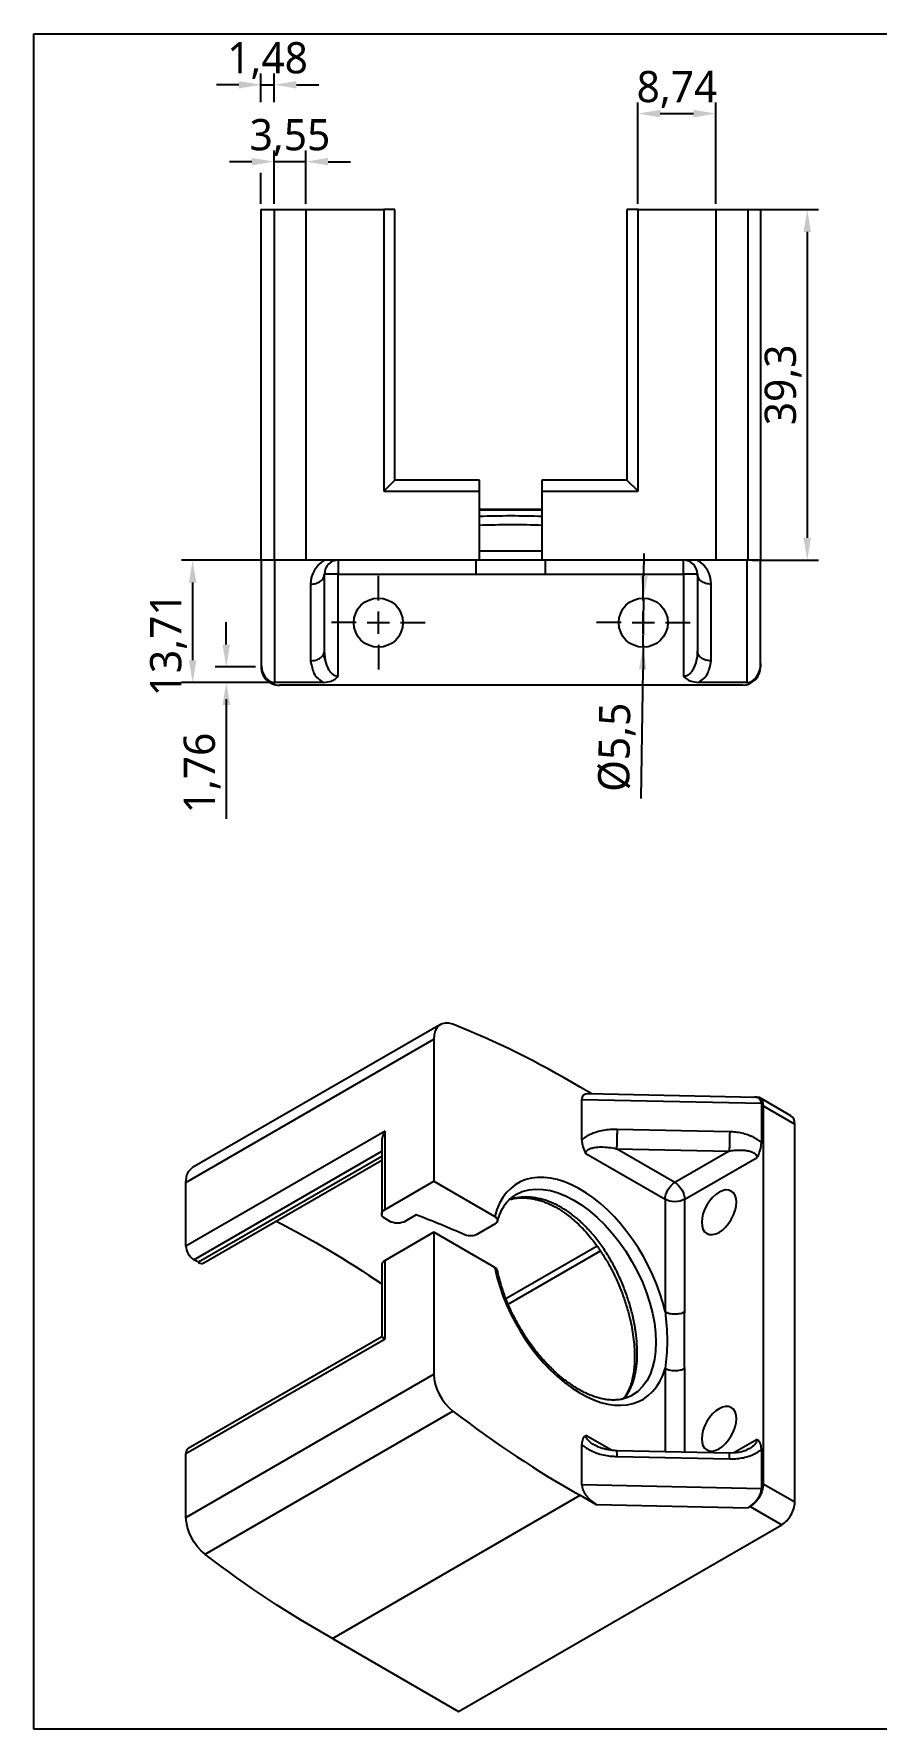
# Model space of a CAD drawing. Extents: x 20 to 297, y 10 to 202.
# Drawn here: x 20 to 114.4, y 10 to 200 of the extents above; entities that cross this region are included whole.
import ezdxf

# ---------------------------------------------------------------- set-up
doc = ezdxf.new("R2010")
doc.units = 0
doc.header["$LTSCALE"] = 12.7
doc.header["$MEASUREMENT"] = 0
doc.header["$PDMODE"] = 33
doc.header["$PDSIZE"] = 1
doc.linetypes.add('CENTER', pattern=[0.787402, 0.492126, -0.098425, 0.098425, -0.098425])
doc.layers.get('DEFPOINTS').update_dxf_attribs({"linetype": 'CONTINUOUS'})
for name, color, linetype in [('ANNOTATION_TEXT', 7, 'CONTINUOUS'), ('BORDER_FRAME', 7, 'CONTINUOUS'), ('CENTERMARKS', 7, 'CONTINUOUS'), ('TANGENT_LINES', 7, 'CONTINUOUS'), ('VISIBLE', 7, 'CONTINUOUS')]:
    doc.layers.add(name, color=color, linetype=linetype)
doc.styles.add('ONSHAPE-STANDARD-DIMENSION', font='')
doc.styles.get('ONSHAPE-STANDARD-DIMENSION').set_extended_font_data('Noto Sans')
doc.dimstyles.new('ONSHAPE-ISO-25$0', dxfattribs={"dimtxt": 3.5, "dimasz": 2.5, "dimexe": 1.25, "dimexo": 0.625, "dimtad": 1, "dimtxsty": 'ONSHAPE-STANDARD-DIMENSION', "dimcen": 2.5, "dimclrd": 7, "dimclre": 7, "dimclrt": 7, "dimadec": 1, "dimazin": 3, "dimtfac": 1, "dimtmove": 0, "dimatfit": 3})
doc.dimstyles.new('ONSHAPE-ISO-25$3', dxfattribs={"dimtxt": 3.5, "dimasz": 2.5, "dimexe": 1.25, "dimexo": 0.625, "dimtad": 1, "dimtxsty": 'ONSHAPE-STANDARD-DIMENSION', "dimcen": 0, "dimclrd": 7, "dimclre": 7, "dimclrt": 7, "dimadec": 1, "dimazin": 3, "dimtfac": 1, "dimtmove": 0, "dimatfit": 3})

# ---------------------------------------------------------------- blocks, each defined once
blk = doc.blocks.new('*D1')
at = {"layer": 'ANNOTATION_TEXT', "color": 7}
for p, q in [((87.73, 180.94), (87.73, 192.32)), ((96.47, 180.94), (96.47, 192.32)), ((90.23, 191.07), (93.97, 191.07))]:
    blk.add_line(p, q, dxfattribs=at)
for points in [[(90.23, 191.48), (90.23, 190.65), (87.73, 191.07)], [(93.97, 190.65), (93.97, 191.48), (96.47, 191.07)]]:
    blk.add_solid(points, dxfattribs=at)
at = {"layer": 'DEFPOINTS', "color": 0}
for p in [(96.47, 191.07), (96.47, 191.07), (87.73, 180.31), (96.47, 180.31)]:
    blk.add_point(p, dxfattribs=at)
at = {"layer": 'ANNOTATION_TEXT', "color": 7, "insert": (92.1, 193.78), "char_height": 3.5, "attachment_point": 5, "style": 'ONSHAPE-STANDARD-DIMENSION'}
blk.add_mtext('8,74', dxfattribs=at)
blk = doc.blocks.new('*D2')
at = {"layer": 'ANNOTATION_TEXT', "color": 7}
for p, q in [((88.4, 139.26), (88.43, 141.76)), ((88.36, 136.76), (88.29, 131.26)), ((88.26, 128.76), (88.06, 114.32))]:
    blk.add_line(p, q, dxfattribs=at)
for points in [[(87.98, 139.27), (88.82, 139.25), (88.36, 136.76)], [(88.67, 128.76), (87.84, 128.77), (88.29, 131.26)]]:
    blk.add_solid(points, dxfattribs=at)
at = {"layer": 'DEFPOINTS', "color": 0}
for p in [(88.36, 136.76), (88.29, 131.26)]:
    blk.add_point(p, dxfattribs=at)
at = {"layer": 'ANNOTATION_TEXT', "color": 7, "insert": (85.37, 120.05), "char_height": 3.5, "attachment_point": 5, "rotation": 89.214, "style": 'ONSHAPE-STANDARD-DIMENSION'}
blk.add_mtext('%%c5,5', dxfattribs=at)
blk = doc.blocks.new('*D3')
at = {"layer": 'ANNOTATION_TEXT', "color": 7}
for p, q in [((100.65, 180.31), (107.96, 180.31)), ((106.71, 177.81), (106.71, 143.51)), ((100.56, 141.01), (107.96, 141.01))]:
    blk.add_line(p, q, dxfattribs=at)
for points in [[(107.12, 177.81), (106.29, 177.81), (106.71, 180.31)], [(106.29, 143.51), (107.12, 143.51), (106.71, 141.01)]]:
    blk.add_solid(points, dxfattribs=at)
at = {"layer": 'DEFPOINTS', "color": 0}
for p in [(100.03, 180.31), (99.93, 141.01), (106.71, 141.01), (106.71, 141.01)]:
    blk.add_point(p, dxfattribs=at)
at = {"layer": 'ANNOTATION_TEXT', "color": 7, "insert": (104, 160.66), "char_height": 3.5, "attachment_point": 5, "rotation": 90, "style": 'ONSHAPE-STANDARD-DIMENSION'}
blk.add_mtext('39,3', dxfattribs=at)
blk = doc.blocks.new('*D4')
at = {"layer": 'ANNOTATION_TEXT', "color": 7}
for p, q in [((46.41, 141.01), (36.55, 141.01)), ((37.8, 138.51), (37.8, 129.8)), ((46.4, 127.3), (36.55, 127.3))]:
    blk.add_line(p, q, dxfattribs=at)
for points in [[(38.22, 138.51), (37.38, 138.51), (37.8, 141.01)], [(37.38, 129.8), (38.22, 129.8), (37.8, 127.3)]]:
    blk.add_solid(points, dxfattribs=at)
at = {"layer": 'DEFPOINTS', "color": 0}
for p in [(47.03, 141.01), (37.8, 127.3), (37.8, 127.3), (47.02, 127.3)]:
    blk.add_point(p, dxfattribs=at)
at = {"layer": 'ANNOTATION_TEXT', "color": 7, "insert": (35.09, 131.58), "char_height": 3.5, "attachment_point": 5, "rotation": 90, "style": 'ONSHAPE-STANDARD-DIMENSION'}
blk.add_mtext('13,71', dxfattribs=at)
blk = doc.blocks.new('*D5')
at = {"layer": 'ANNOTATION_TEXT', "color": 7}
for p, q in [((41.57, 131.56), (41.57, 134.06)), ((44.84, 129.06), (40.32, 129.06)), ((46.4, 127.3), (40.32, 127.3)), ((41.57, 125.42), (41.57, 112.03)), ((41.57, 124.8), (41.57, 122.3))]:
    blk.add_line(p, q, dxfattribs=at)
for points in [[(41.15, 131.56), (41.99, 131.56), (41.57, 129.06)], [(41.99, 124.8), (41.15, 124.8), (41.57, 127.3)]]:
    blk.add_solid(points, dxfattribs=at)
at = {"layer": 'DEFPOINTS', "color": 0}
for p in [(45.47, 129.06), (41.57, 127.3), (41.57, 127.3), (47.02, 127.3)]:
    blk.add_point(p, dxfattribs=at)
at = {"layer": 'ANNOTATION_TEXT', "color": 7, "insert": (38.86, 117.16), "char_height": 3.5, "attachment_point": 5, "rotation": 90, "style": 'ONSHAPE-STANDARD-DIMENSION'}
blk.add_mtext('1,76', dxfattribs=at)
blk = doc.blocks.new('*D6')
at = {"layer": 'ANNOTATION_TEXT', "color": 7}
for p, q in [((46.94, 180.94), (46.94, 186.93)), ((50.49, 180.94), (50.49, 186.93)), ((44.44, 185.68), (41.94, 185.68)), ((50.49, 185.68), (46.94, 185.68)), ((52.99, 185.68), (55.49, 185.68))]:
    blk.add_line(p, q, dxfattribs=at)
for points in [[(44.44, 185.27), (44.44, 186.1), (46.94, 185.68)], [(52.99, 186.1), (52.99, 185.27), (50.49, 185.68)]]:
    blk.add_solid(points, dxfattribs=at)
at = {"layer": 'DEFPOINTS', "color": 0}
for p in [(46.94, 185.68), (46.94, 185.68), (46.94, 180.31), (50.49, 180.31)]:
    blk.add_point(p, dxfattribs=at)
at = {"layer": 'ANNOTATION_TEXT', "color": 7, "insert": (48.71, 188.39), "char_height": 3.5, "attachment_point": 5, "style": 'ONSHAPE-STANDARD-DIMENSION'}
blk.add_mtext('3,55', dxfattribs=at)
blk = doc.blocks.new('*D7')
at = {"layer": 'ANNOTATION_TEXT', "color": 7}
for p, q in [((42.96, 194.3), (40.46, 194.3)), ((45.46, 192.35), (45.46, 195.55)), ((45.46, 194.3), (46.94, 194.3)), ((46.94, 192.35), (46.94, 195.55)), ((49.44, 194.3), (51.94, 194.3)), ((45.46, 180.94), (45.46, 184.43)), ((46.94, 180.94), (46.94, 183.81))]:
    blk.add_line(p, q, dxfattribs=at)
for points in [[(42.96, 193.88), (42.96, 194.71), (45.46, 194.3)], [(49.44, 194.71), (49.44, 193.88), (46.94, 194.3)]]:
    blk.add_solid(points, dxfattribs=at)
at = {"layer": 'DEFPOINTS', "color": 0}
for p in [(46.94, 194.3), (46.94, 194.3), (45.46, 180.31), (46.94, 180.31)]:
    blk.add_point(p, dxfattribs=at)
at = {"layer": 'ANNOTATION_TEXT', "color": 7, "insert": (46.2, 197.01), "char_height": 3.5, "attachment_point": 5, "style": 'ONSHAPE-STANDARD-DIMENSION'}
blk.add_mtext('1,48', dxfattribs=at)

msp = doc.modelspace()

# ---------------------------------------------------------------- linework, layer by layer
at = {"layer": 'BORDER_FRAME'}
for p, q in [((20, 10), (20, 200)), ((20, 200), (297, 200)), ((297, 10), (20, 10))]:
    msp.add_line(p, q, dxfattribs=at)
at = {"layer": 'CENTERMARKS', "linetype": 'CENTER'}
for p, q in [((58.618, 136.511), (58.618, 139.261)), ((88.327, 136.511), (88.327, 139.261)), ((56.118, 134.011), (53.368, 134.011)), ((61.118, 134.011), (63.868, 134.011)), ((85.827, 134.011), (83.077, 134.011)), ((90.827, 134.011), (93.577, 134.011)), ((58.618, 131.511), (58.618, 128.761)), ((88.327, 131.511), (88.327, 128.761))]:
    msp.add_line(p, q, dxfattribs=at)
at = {"layer": 'CENTERMARKS', "linetype": 'CONTINUOUS'}
for p, q in [((58.618, 132.761), (58.618, 135.261)), ((88.327, 132.761), (88.327, 135.261)), ((57.368, 134.011), (59.868, 134.011)), ((87.077, 134.011), (89.577, 134.011))]:
    msp.add_line(p, q, dxfattribs=at)
at = {"layer": 'TANGENT_LINES'}
for p, q in [((46.939, 180.311), (46.939, 141.011)), ((50.491, 180.311), (50.491, 141.011)), ((59.234, 180.311), (59.234, 148.748)), ((87.734, 148.748), (87.734, 180.311)), ((96.475, 180.311), (96.475, 141.011)), ((100.027, 180.311), (100.027, 141.011)), ((59.234, 148.748), (69.967, 148.748)), ((76.967, 148.748), (87.734, 148.748)), ((69.967, 146.67), (76.967, 146.67)), ((47.023, 127.299), (47.032, 141.011)), ((54.124, 141.011), (54.124, 139.461)), ((69.597, 139.461), (69.597, 141.011)), ((76.967, 142.011), (69.967, 142.011)), ((77.368, 139.461), (77.368, 141.011)), ((92.833, 139.461), (92.833, 141.011)), ((99.933, 141.011), (99.933, 127.301)), ((54.124, 139.461), (52.58, 139.461)), ((54.124, 139.461), (69.597, 139.461)), ((54.124, 127.978), (54.124, 139.461)), ((77.368, 139.461), (92.833, 139.461)), ((92.833, 139.461), (92.833, 127.977)), ((94.383, 139.461), (92.833, 139.461)), ((51.03, 138.326), (51.024, 129.725)), ((95.933, 129.723), (95.933, 138.326)), ((45.473, 129.061), (45.469, 129.061)), ((37.051, 71.278), (64.841, 87.322)), ((81.439, 80.563), (101.563, 80.139)), ((101.768, 79.849), (105.303, 77.808)), ((59.37, 77.027), (37.051, 64.142)), ((59.37, 68.236), (59.37, 77.027)), ((98.008, 76.948), (85.38, 77.214)), ((37.935, 62.611), (59.004, 74.775)), ((59.004, 74.184), (38.446, 62.316)), ((81.87, 74.518), (90.772, 69.378)), ((91.868, 71.276), (85.324, 75.054)), ((85.324, 75.054), (97.952, 74.788)), ((97.952, 74.788), (91.868, 71.276)), ((92.964, 69.378), (101.085, 74.066)), ((73.446, 69.398), (73.281, 69.346)), ((90.772, 69.378), (90.772, 56.75)), ((92.964, 56.75), (92.964, 69.378)), ((83.14, 64.139), (72.923, 58.24)), ((59.37, 53.757), (59.37, 62.521)), ((37.051, 40.872), (59.37, 53.757)), ((37.051, 33.733), (64.841, 49.777)), ((90.772, 50.405), (90.772, 41.09)), ((92.964, 41.042), (92.964, 50.405)), ((39.184, 29.601), (66.974, 45.645)), ((84.759, 41.248), (81.871, 42.917)), ((101.084, 42.459), (98.487, 40.96)), ((85.38, 40.551), (98.006, 40.28)), ((101.565, 36.939), (81.437, 37.371)), ((105.303, 35.42), (101.768, 37.464)), ((83.046, 35.175), (100.069, 34.809)), ((100.318, 34.953), (103.854, 32.91))]:
    msp.add_line(p, q, dxfattribs=at)
for centre, radius, start, end in [((73.488, 43.588), 102.379, 88.03062, 91.99198), ((73.493, 56.393), 88.582, 87.73188, 92.30152)]:
    msp.add_arc(centre, radius, start, end, dxfattribs=at)
for start_param, end_param in [(10.491408, 13.1001812), (1.0391714, 3.645759)]:
    msp.add_ellipse((81.262, 59.068), major_axis=(-7, 12.124), ratio=0.5773503, start_param=start_param, end_param=end_param, dxfattribs=at)
at = {"layer": 'TANGENT_LINES', "extrusion": (0, 0, -1)}
for centre, major_axis, start_param, end_param in [((80.555, 58.66), (6.5, -11.258), 9.4242506, 12.5645694), ((91.868, 70.01), (0.775, 1.342), 10.2101761, 11.7809725), ((91.868, 70.01), (0.775, -1.342), 10.2101761, 11.7809725), ((91.868, 70.01), (-1.55, 0), 10.2101761, 11.7809725)]:
    msp.add_ellipse(centre, major_axis=major_axis, ratio=0.5773503, start_param=start_param, end_param=end_param, dxfattribs=at)
at = {"layer": 'TANGENT_LINES'}
for points, knots in [([(51.03, 138.326), (51.232, 138.342), (51.629, 138.375), (52.138, 138.63), (52.505, 139.003), (52.555, 139.311), (52.58, 139.461)], [0, 0, 0, 0, 0.2670337, 0.5250828, 0.7685878, 1, 1, 1, 1]), ([(95.933, 138.326), (95.731, 138.342), (95.334, 138.375), (94.826, 138.63), (94.458, 139.003), (94.408, 139.311), (94.383, 139.461)], [0, 0, 0, 0, 0.2670196, 0.5250745, 0.7685925, 1, 1, 1, 1]), ([(51.024, 129.725), (51.225, 129.742), (51.62, 129.775), (52.146, 130.024), (52.354, 130.294), (52.455, 130.424)], [0, 0, 0, 0, 0.3475672, 0.6834402, 1, 1, 1, 1]), ([(54.124, 127.978), (54.021, 127.99), (53.812, 128.013), (53.518, 128.186), (53.247, 128.468), (52.987, 128.825), (52.803, 129.406), (52.691, 129.757)], [0, 0, 0, 0, 0.1631813, 0.3332046, 0.5140743, 0.7067056, 1, 1, 1, 1]), ([(95.933, 129.723), (95.731, 129.739), (95.334, 129.772), (94.826, 130.027), (94.458, 130.4), (94.408, 130.708), (94.383, 130.858)], [0, 0, 0, 0, 0.2670196, 0.5250745, 0.7685925, 1, 1, 1, 1]), ([(85.38, 77.214), (85.38, 77.127), (85.38, 76.949), (85.376, 76.661), (85.371, 76.36), (85.364, 76.058), (85.356, 75.766), (85.346, 75.496), (85.336, 75.255), (85.328, 75.119), (85.324, 75.054)], [0, 0, 0, 0, 0.1238542, 0.2532666, 0.3856009, 0.5182841, 0.6487499, 0.774386, 0.8924612, 1, 1, 1, 1]), ([(98.008, 76.948), (98.008, 76.861), (98.008, 76.683), (98.004, 76.394), (97.999, 76.094), (97.992, 75.792), (97.984, 75.5), (97.974, 75.23), (97.963, 74.989), (97.955, 74.853), (97.952, 74.788)], [0, 0, 0, 0, 0.1238542, 0.2532666, 0.3856009, 0.5182841, 0.6487499, 0.774386, 0.8924612, 1, 1, 1, 1]), ([(86.073, 46.993), (86.135, 47.056), (86.299, 47.225), (86.815, 47.959), (87.171, 48.802), (87.455, 49.816), (87.617, 50.937), (87.67, 52.163), (87.61, 53.474), (87.44, 54.853), (87.161, 56.28), (86.774, 57.732), (86.282, 59.187), (85.69, 60.621), (85.001, 62.014), (84.223, 63.345), (83.363, 64.594), (82.43, 65.74), (81.434, 66.766), (80.386, 67.656), (79.3, 68.394), (78.191, 68.97), (77.08, 69.377), (75.967, 69.607), (74.932, 69.671), (73.894, 69.529), (73.573, 69.436), (73.446, 69.398)], [0, 0, 0, 0, 0.0201983, 0.0544058, 0.0900663, 0.127376, 0.1663438, 0.2068698, 0.2487961, 0.2919411, 0.3360818, 0.3809629, 0.4263272, 0.4719331, 0.5175659, 0.5630211, 0.6080896, 0.652579, 0.6963361, 0.739225, 0.7811311, 0.8219952, 0.8617971, 0.9005646, 0.9384062, 0.9755283, 1, 1, 1, 1]), ([(92.964, 56.75), (92.888, 56.711), (92.732, 56.631), (92.461, 56.55), (92.171, 56.499), (91.868, 56.482), (91.566, 56.499), (91.275, 56.55), (91.005, 56.631), (90.849, 56.711), (90.772, 56.75)], [0, 0, 0, 0, 0.1195043, 0.2436388, 0.370996, 0.5, 0.629004, 0.7563612, 0.8804957, 1, 1, 1, 1]), ([(92.964, 50.405), (92.888, 50.366), (92.732, 50.286), (92.461, 50.205), (92.171, 50.154), (91.868, 50.137), (91.566, 50.154), (91.275, 50.205), (91.005, 50.286), (90.849, 50.366), (90.772, 50.405)], [0, 0, 0, 0, 0.1195043, 0.2436388, 0.370996, 0.5, 0.629004, 0.7563612, 0.8804957, 1, 1, 1, 1]), ([(101.084, 42.459), (101.071, 42.372), (101.044, 42.19), (100.849, 41.92), (100.561, 41.65), (100.302, 41.489), (100.167, 41.405)], [0, 0, 0, 0, 0.2147246, 0.4518121, 0.7144387, 1, 1, 1, 1]), ([(85.38, 40.551), (85.38, 40.629), (85.38, 40.777), (85.377, 40.963), (85.372, 41.096), (85.367, 41.182), (85.36, 41.2), (85.357, 41.206)], [0, 0, 0, 0, 0.2790677, 0.5305254, 0.7453961, 0.9108639, 1, 1, 1, 1]), ([(98.006, 40.28), (98.005, 40.358), (98.005, 40.506), (98.002, 40.692), (97.997, 40.825), (97.992, 40.911), (97.985, 40.928), (97.982, 40.935)], [0, 0, 0, 0, 0.2790677, 0.5305254, 0.7453961, 0.9108639, 1, 1, 1, 1])]:
    msp.add_open_spline(points, degree=3, knots=knots, dxfattribs=at)
at = {"layer": 'VISIBLE'}
for p, q in [((45.462, 180.311), (45.462, 141.011)), ((45.462, 180.311), (46.939, 180.311)), ((46.939, 180.311), (50.491, 180.311)), ((50.491, 180.311), (59.234, 180.311)), ((60.484, 180.311), (59.234, 180.311)), ((60.484, 149.998), (60.484, 180.311)), ((86.484, 180.311), (86.484, 149.998)), ((87.734, 180.311), (86.484, 180.311)), ((87.734, 180.311), (96.475, 180.311)), ((96.475, 180.311), (100.027, 180.311)), ((100.027, 180.311), (101.503, 180.311)), ((101.503, 141.011), (101.503, 180.311)), ((60.484, 149.998), (59.234, 148.748)), ((69.967, 149.998), (60.484, 149.998)), ((69.967, 148.748), (69.967, 149.998)), ((69.967, 141.011), (69.967, 148.748)), ((86.484, 149.998), (76.967, 149.998)), ((76.967, 149.998), (76.967, 148.748)), ((76.967, 148.748), (76.967, 141.011)), ((87.734, 148.748), (86.484, 149.998)), ((76.967, 146.694), (69.967, 146.694)), ((46.939, 141.011), (45.462, 141.011)), ((45.469, 141.011), (45.469, 129.061)), ((45.481, 141.011), (45.473, 129.414)), ((50.491, 141.011), (46.939, 141.011)), ((69.967, 141.011), (50.491, 141.011)), ((77.368, 141.011), (69.597, 141.011)), ((96.475, 141.011), (76.967, 141.011)), ((100.027, 141.011), (96.475, 141.011)), ((101.503, 141.011), (100.027, 141.011)), ((101.483, 129.417), (101.483, 141.011)), ((52.574, 130.86), (52.58, 139.461)), ((69.597, 139.461), (77.368, 139.461)), ((94.383, 139.461), (94.383, 130.858)), ((45.473, 129.414), (45.473, 129.061)), ((52.692, 129.757), (52.455, 130.425)), ((101.483, 129.417), (101.483, 129.061)), ((52.444, 127.302), (47.023, 127.299)), ((99.933, 127.301), (94.513, 127.301)), ((47.519, 127.011), (47.523, 127.011)), ((99.433, 127.011), (47.523, 127.011)), ((65.586, 88.97), (37.797, 72.926)), ((64.841, 87.322), (64.841, 71.395)), ((82.537, 81.195), (81.262, 81.931)), ((81.439, 76.031), (81.439, 80.563)), ((100.931, 80.807), (82.119, 81.204)), ((104.879, 78.746), (101.343, 80.788)), ((101.563, 80.139), (101.563, 75.714)), ((101.768, 79.849), (101.768, 37.464)), ((105.303, 35.42), (105.303, 77.808)), ((59.004, 75.795), (59.004, 67.726)), ((39.071, 62.254), (59.004, 73.762)), ((37.051, 64.142), (37.051, 71.278)), ((59.37, 68.236), (64.841, 71.395)), ((64.841, 71.395), (71.674, 67.45)), ((73.287, 69.331), (73.298, 69.341)), ((59.881, 66.92), (59.37, 67.216)), ((62.877, 67.63), (61.649, 66.92)), ((71.699, 66.619), (69.651, 65.437)), ((64.841, 65.679), (59.37, 62.521)), ((64.841, 65.679), (64.841, 49.777)), ((71.679, 61.731), (64.841, 65.679)), ((73.173, 57.627), (83.518, 63.6)), ((38.446, 62.316), (37.935, 62.611)), ((59.004, 62.01), (59.004, 53.968)), ((59.004, 53.968), (37.31, 41.444)), ((59.004, 53.968), (59.37, 53.757)), ((81.437, 37.371), (81.44, 41.902)), ((37.051, 33.733), (37.051, 40.872)), ((97.982, 40.935), (85.357, 41.206)), ((98.5, 40.949), (97.982, 40.935)), ((101.562, 41.364), (101.565, 36.939)), ((53.473, 20.162), (81.262, 36.207)), ((81.262, 36.207), (83.046, 35.175)), ((100.069, 34.809), (100.318, 34.953)), ((67.615, 11.987), (103.854, 32.91)), ((53.473, 20.162), (67.615, 11.987))]:
    msp.add_line(p, q, dxfattribs=at)
for centre in [(58.618, 134.011), (88.327, 134.011)]:
    msp.add_circle(centre, 2.75, dxfattribs=at)
for centre, radius, start, end in [((54.133, 138.323), 3.103, 119.96754, 179.94469), ((54.132, 139.459), 1.553, 90.01554, 179.90601), ((92.833, 139.461), 1.55, 0, 90), ((92.833, 138.326), 3.1, 0, 60.02288), ((47.519, 129.061), 2.05, 179.99999, 270.00001), ((47.523, 129.061), 2.05, 180, 270), ((99.433, 129.061), 2.05, 270, 0)]:
    msp.add_arc(centre, radius, start, end, dxfattribs=at)
for centre, major_axis, ratio, start_param, end_param in [((47.023, 129.415), (-0.001, -2.116), 0.7324499, 4.7133377, 6.284134), ((99.933, 129.417), (0, -2.116), 0.7324499, 0, 1.5707963), ((67.386, 85.853), (-1.8, 3.118), 0.5773503, 11.9437951, 13.3517688), ((79.769, -8.333), (-55.813, 96.671), 0.5773503, 11.762056, 11.9437951), ((83.049, 79.634), (-1.448, 1.389), 0.506034, 12.0630779, 13.0180801), ((100.066, 79.275), (1.311, 1.367), 0.5278796, -0.5032927, 0.4517095), ((103.854, 76.971), (-1.025, -1.775), 0.5773503, 2.3561945, 3.1415927), ((60.254, 76.517), (0.884, 1.531), 0.5773503, 1.5707963, 2.3561945), ((7.016, 19.048), (101, 0), 0.5773503, 0.9187267, 0.9847355), ((37.935, 63.631), (-0.625, 1.083), 0.5773503, 0.7853982, 2.3561945), ((38.446, 63.336), (-0.625, 1.083), 0.5773503, 2.3561945, 3.1415927), ((60.254, 62.01), (1.25, 0), 0.5773503, 2.3561945, 3.1415927), ((67.386, 48.307), (-1.8, 3.118), 0.5773503, 0.7853982, 2.1933719), ((79.769, 128.194), (-55.813, 96.671), 0.5773503, 2.1933719, 2.3751109), ((37.935, 40.361), (-0.625, 1.083), 0.5773503, 12.5663706, 13.3517688), ((83.047, 36.44), (-1.448, 1.389), 0.5058318, 0.4512812, 2.0220776), ((100.068, 36.075), (1.311, 1.367), 0.5280758, 10.4927098, 12.0635061), ((103.854, 34.583), (-1.025, -1.775), 0.5773503, 0.7853979, 2.3561946)]:
    msp.add_ellipse(centre, major_axis=major_axis, ratio=ratio, start_param=start_param, end_param=end_param, dxfattribs=at)
at = {"layer": 'VISIBLE', "extrusion": (0, 0, -1)}
for centre, major_axis, start_param, end_param in [((100.318, 79.012), (1.025, 1.775), 11.9715962, 13.3517688), ((39.597, 69.808), (1.8, -3.118), 2.3561945, 3.1415927), ((51.979, -24.377), (54.313, -94.073), 10.1473892, 10.3017538), ((60.254, 67.726), (-1.25, 0), 11.7809725, 13.3517688), ((60.765, 67.431), (-1.25, 0), 10.2101761, 11.7809725), ((100.318, 36.627), (1.025, 1.775), 0.7853981, 2.3561945), ((39.597, 32.263), (1.8, -3.118), 0.9482208, 2.3561945), ((51.979, 112.15), (55.813, -96.671), 0.7664817, 0.9482208)]:
    msp.add_ellipse(centre, major_axis=major_axis, ratio=0.5773503, start_param=start_param, end_param=end_param, dxfattribs=at)
for centre in [(96.818, 67.923), (96.818, 43.666)]:
    msp.add_ellipse(centre, major_axis=(1.375, 2.382), ratio=0.5773503, dxfattribs=at)
at = {"layer": 'VISIBLE'}
for points, knots in [([(51.024, 129.725), (51.128, 129.212), (51.308, 128.329), (51.836, 127.742), (52.242, 127.448), (52.444, 127.302)], [0, 0, 0, 0, 0.4095965, 0.7057887, 1, 1, 1, 1]), ([(52.455, 130.424), (52.455, 130.425), (52.458, 130.428), (52.517, 130.65), (52.574, 130.86)], [0, 0, 0, 0, 0.0497579, 1, 1, 1, 1]), ([(52.691, 129.757), (52.691, 129.757), (52.69, 129.759), (52.631, 130.314), (52.574, 130.86)], [0, 0, 0, 0, 0.0149517, 1, 1, 1, 1]), ([(94.383, 130.858), (94.366, 130.491), (94.332, 129.777), (93.959, 128.824), (93.712, 128.467), (93.438, 128.185), (93.144, 128.011), (92.936, 127.988), (92.833, 127.977)], [0, 0, 0, 0, 0.2365851, 0.4604979, 0.6075537, 0.7456366, 0.8754375, 1, 1, 1, 1]), ([(94.513, 127.301), (94.715, 127.448), (95.121, 127.741), (95.649, 128.328), (95.829, 129.21), (95.933, 129.723)], [0, 0, 0, 0, 0.2942207, 0.5904181, 1, 1, 1, 1]), ([(52.444, 127.302), (52.779, 127.348), (53.351, 127.427), (53.766, 127.67), (54.004, 127.876), (54.124, 127.978)], [0, 0, 0, 0, 0.4139688, 0.7071666, 1, 1, 1, 1]), ([(92.833, 127.977), (92.988, 127.848), (93.28, 127.608), (93.688, 127.406), (94.211, 127.34), (94.513, 127.301)], [0, 0, 0, 0, 0.3239053, 0.6085984, 1, 1, 1, 1]), ([(85.38, 77.214), (85.123, 77.213), (84.607, 77.209), (83.846, 77.113), (83.108, 76.936), (82.604, 76.756), (82.145, 76.541), (81.754, 76.303), (81.542, 76.12), (81.439, 76.031)], [0, 0, 0, 0, 0.1630104, 0.3266908, 0.4880362, 0.6239541, 0.7551771, 0.8807261, 1, 1, 1, 1]), ([(81.439, 76.031), (81.444, 75.911), (81.454, 75.666), (81.539, 75.282), (81.671, 74.891), (81.803, 74.643), (81.87, 74.518)], [0, 0, 0, 0, 0.2392089, 0.4871572, 0.7418388, 1, 1, 1, 1]), ([(101.563, 75.714), (101.465, 75.8), (101.264, 75.977), (100.901, 76.211), (100.483, 76.425), (100.03, 76.608), (99.372, 76.797), (98.696, 76.914), (98.237, 76.937), (98.008, 76.948)], [0, 0, 0, 0, 0.1220871, 0.2494703, 0.3815192, 0.5173303, 0.6775287, 0.8392736, 1, 1, 1, 1]), ([(81.87, 74.518), (81.873, 74.559), (81.881, 74.642), (81.929, 74.761), (82.13, 74.973), (82.458, 75.111), (82.892, 75.217), (83.615, 75.266), (84.436, 75.217), (85.024, 75.109), (85.324, 75.054)], [0, 0, 0, 0, 0.0671202, 0.1345694, 0.2359397, 0.3503131, 0.4781408, 0.6410901, 0.8168712, 1, 1, 1, 1]), ([(97.952, 74.788), (98.156, 74.819), (98.56, 74.88), (99.147, 74.908), (99.688, 74.887), (100.164, 74.814), (100.557, 74.692), (100.851, 74.525), (101.048, 74.315), (101.073, 74.148), (101.085, 74.066)], [0, 0, 0, 0, 0.1505375, 0.297597, 0.4387465, 0.5716506, 0.6942389, 0.8051942, 0.9053148, 1, 1, 1, 1]), ([(101.085, 74.066), (101.136, 74.159), (101.233, 74.338), (101.339, 74.578), (101.475, 74.986), (101.547, 75.353), (101.558, 75.595), (101.563, 75.714)], [0, 0, 0, 0, 0.1883949, 0.3637869, 0.5859032, 0.7964285, 1, 1, 1, 1]), ([(71.971, 66.929), (72.002, 67.035), (72.069, 67.269), (72.24, 67.736), (72.435, 68.158), (72.667, 68.562), (72.902, 68.906), (73.192, 69.237), (73.263, 69.306), (73.287, 69.331)], [0, 0, 0, 0, 0.1364997, 0.2990955, 0.4581999, 0.6141341, 0.7673738, 0.9185618, 1, 1, 1, 1]), ([(73.298, 69.341), (73.361, 69.402), (73.501, 69.536), (73.836, 69.789), (73.986, 69.878), (74.052, 69.917)], [0, 0, 0, 0, 0.3164861, 0.7025186, 1, 1, 1, 1]), ([(73.463, 69.384), (73.526, 69.4), (73.671, 69.438), (74.003, 69.499), (74.256, 69.528), (74.444, 69.543), (74.634, 69.551), (74.829, 69.554), (75.244, 69.541), (75.697, 69.487), (76.056, 69.422), (76.46, 69.329), (76.892, 69.201), (77.361, 69.033), (77.816, 68.839), (78.191, 68.657), (78.496, 68.493), (78.735, 68.356), (78.96, 68.221), (79.394, 67.941), (79.912, 67.567), (80.538, 67.06), (81.237, 66.414), (81.912, 65.702), (82.539, 64.965), (82.945, 64.418), (83.151, 64.14)], [0, 0, 0, 0, 0.0285328, 0.064661, 0.0962006, 0.1229104, 0.1493806, 0.1766154, 0.2164005, 0.2587109, 0.296121, 0.3356659, 0.3773605, 0.4212309, 0.4649413, 0.5050521, 0.541424, 0.573366, 0.604768, 0.6487446, 0.6986684, 0.7542383, 0.8148635, 0.876273, 0.9371913, 1, 1, 1, 1]), ([(71.674, 67.45), (71.749, 67.399), (71.892, 67.301), (71.998, 67.089), (71.979, 66.978), (71.971, 66.927)], [0, 0, 0, 0, 0.3730982, 0.7131229, 1, 1, 1, 1]), ([(71.971, 66.927), (71.968, 66.914), (71.96, 66.875), (71.822, 66.687), (71.737, 66.64), (71.699, 66.619)], [0, 0, 0, 0, 0.204311, 0.6464605, 1, 1, 1, 1]), ([(69.651, 65.437), (69.564, 65.396), (69.384, 65.313), (69.061, 65.266), (68.731, 65.269), (68.408, 65.351), (68.333, 65.384), (68.306, 65.396)], [0, 0, 0, 0, 0.2087021, 0.4275612, 0.6545675, 0.8748427, 1, 1, 1, 1]), ([(83.151, 64.14), (83.228, 64.033), (83.369, 63.833), (83.477, 63.673), (83.527, 63.598)], [0, 0, 0, 0, 0.5387615, 1, 1, 1, 1]), ([(83.527, 63.598), (83.716, 63.31), (84.11, 62.707), (84.736, 61.589), (85.254, 60.552), (85.867, 59.125), (86.354, 57.744), (86.757, 56.315), (86.988, 55.275), (87.177, 54.207), (87.303, 53.155), (87.364, 52.109), (87.354, 51.121), (87.28, 50.259), (87.174, 49.557), (87.004, 48.865), (86.897, 48.535), (86.784, 48.231), (86.678, 47.989), (86.571, 47.771), (86.446, 47.546), (86.27, 47.272), (86.126, 47.097), (86.052, 47.008)], [0, 0, 0, 0, 0.055844, 0.1166759, 0.1754027, 0.2424261, 0.3089142, 0.3745194, 0.4304976, 0.486437, 0.5423053, 0.597791, 0.6517591, 0.7018339, 0.7480335, 0.7933062, 0.8252837, 0.8555963, 0.8835085, 0.9099497, 0.9373581, 0.9681892, 1, 1, 1, 1]), ([(71.983, 61.37), (71.98, 61.386), (71.972, 61.433), (71.847, 61.63), (71.734, 61.698), (71.679, 61.731)], [0, 0, 0, 0, 0.2078082, 0.6143243, 1, 1, 1, 1]), ([(72.92, 58.24), (72.85, 58.423), (72.702, 58.812), (72.456, 59.546), (72.25, 60.243), (72.068, 60.969), (72.008, 61.253), (71.982, 61.374)], [0, 0, 0, 0, 0.1939287, 0.4119267, 0.6280735, 0.842079, 1, 1, 1, 1]), ([(73.17, 57.626), (73.099, 57.797), (72.986, 58.069), (72.938, 58.194), (72.92, 58.24)], [0, 0, 0, 0, 0.6287925, 1, 1, 1, 1]), ([(86.065, 47.006), (86.024, 46.996), (85.912, 46.968), (85.461, 46.893), (85.023, 46.874), (84.541, 46.891), (84.054, 46.952), (83.551, 47.054), (83.036, 47.198), (82.511, 47.384), (81.977, 47.61), (81.437, 47.878), (80.891, 48.185), (80.343, 48.532), (79.794, 48.917), (79.247, 49.339), (78.704, 49.797), (78.167, 50.289), (77.639, 50.814), (77.122, 51.369), (76.618, 51.952), (76.129, 52.561), (75.657, 53.194), (75.204, 53.849), (74.771, 54.523), (74.362, 55.21), (73.973, 55.922), (73.627, 56.604), (73.292, 57.339), (73.203, 57.547), (73.17, 57.626)], [0, 0, 0, 0, 0.0174034, 0.047698, 0.0783982, 0.109593, 0.1413615, 0.1737642, 0.2068406, 0.240611, 0.2750795, 0.310237, 0.346062, 0.3825245, 0.4195906, 0.4572214, 0.4953736, 0.5340009, 0.5730544, 0.6124831, 0.6522349, 0.6922563, 0.7324931, 0.7728905, 0.8133931, 0.8539454, 0.8944917, 0.9349757, 0.9753413, 1, 1, 1, 1]), ([(90.772, 56.75), (90.835, 56.196), (90.959, 55.09), (91.007, 53.438), (90.964, 51.861), (90.836, 50.884), (90.772, 50.405)], [0, 0, 0, 0, 0.256381, 0.5114805, 0.7603036, 1, 1, 1, 1]), ([(92.964, 50.405), (92.95, 51.103), (92.922, 52.502), (92.933, 54.62), (92.954, 56.039), (92.964, 56.75)], [0, 0, 0, 0, 0.3318122, 0.6653645, 1, 1, 1, 1]), ([(87.065, 47.408), (86.964, 47.352), (86.752, 47.235), (86.349, 47.08), (86.153, 47.029), (86.065, 47.006)], [0, 0, 0, 0, 0.3338467, 0.6995873, 1, 1, 1, 1]), ([(81.871, 42.917), (81.808, 42.872), (81.677, 42.778), (81.541, 42.54), (81.454, 42.243), (81.444, 42.018), (81.44, 41.902)], [0, 0, 0, 0, 0.226136, 0.4673347, 0.7264818, 1, 1, 1, 1]), ([(81.44, 41.902), (81.543, 41.808), (81.754, 41.617), (82.146, 41.362), (82.604, 41.128), (83.108, 40.926), (83.845, 40.718), (84.607, 40.589), (85.123, 40.564), (85.38, 40.551)], [0, 0, 0, 0, 0.1197946, 0.2457932, 0.3773276, 0.5133736, 0.6745836, 0.8377897, 1, 1, 1, 1]), ([(82.874, 41.813), (82.729, 41.904), (82.448, 42.079), (82.132, 42.353), (81.932, 42.646), (81.883, 42.785), (81.875, 42.874), (81.871, 42.917)], [0, 0, 0, 0, 0.2646669, 0.5084821, 0.7259877, 0.8664575, 1, 1, 1, 1]), ([(84.759, 41.248), (84.598, 41.27), (84.296, 41.312), (83.933, 41.399), (83.715, 41.46), (83.454, 41.546), (83.168, 41.658), (82.974, 41.761), (82.875, 41.813)], [0, 0, 0, 0, 0.2022338, 0.3790222, 0.5170956, 0.6685607, 0.831464, 1, 1, 1, 1]), ([(101.562, 41.364), (101.557, 41.486), (101.546, 41.724), (101.454, 42.038), (101.306, 42.298), (101.157, 42.406), (101.084, 42.459)], [0, 0, 0, 0, 0.2695913, 0.5251563, 0.7671145, 1, 1, 1, 1]), ([(85.357, 41.206), (85.069, 41.226), (84.765, 41.246), (84.759, 41.247), (84.759, 41.248)], [0, 0, 0, 0, 0.9470602, 1, 1, 1, 1]), ([(98.006, 40.28), (98.234, 40.282), (98.693, 40.285), (99.369, 40.373), (100.028, 40.534), (100.482, 40.698), (100.9, 40.894), (101.263, 41.113), (101.464, 41.282), (101.562, 41.364)], [0, 0, 0, 0, 0.1615393, 0.3237675, 0.4841071, 0.6197924, 0.7515287, 0.8784545, 1, 1, 1, 1]), ([(100.167, 41.405), (100.059, 41.35), (99.827, 41.229), (99.372, 41.075), (98.747, 40.967), (98.568, 40.954), (98.5, 40.949)], [0, 0, 0, 0, 0.2343615, 0.5064174, 0.8125642, 1, 1, 1, 1])]:
    msp.add_open_spline(points, degree=3, knots=knots, dxfattribs=at)

# ---------------------------------------------------------------- dimensions: what is measured, and where the dimension line sits
at = {"layer": 'ANNOTATION_TEXT'}
for base, p1, p2, picture, middle in [((46.939, 194.298), (45.462, 180.311, 0.5), (46.939, 180.311, 18.595), '*D7', (46.2, 194.298)), ((96.475, 191.068), (87.734, 180.311, 21.611), (96.475, 180.311, 21.611), '*D1', (92.104, 191.068)), ((46.939, 185.685), (50.491, 180.311, 21.611), (46.939, 180.311, 18.595), '*D6', (48.715, 185.685))]:
    dim = msp.add_linear_dim(base=base, p1=p1, p2=p2, dimstyle='ONSHAPE-ISO-25$0', override={"dimscale": 1, "dimlfac": 1, "dimpost": ''}, dxfattribs=at)
    dim.commit()
    dim.dimension.update_dxf_attribs({"geometry": picture, "text_midpoint": middle, "dimtype": 160})
for base, p1, p2, picture, middle in [((106.707, 141.011), (100.027, 180.311, 18.595), (99.933, 141.011, -1.862), '*D3', (106.707, 160.661)), ((37.801, 127.299), (47.032, 141.011, -1.859), (47.023, 127.299, -16.611), '*D4', (37.801, 131.582)), ((41.569, 127.299), (45.469, 129.061, -21.611), (47.023, 127.299, -16.611), '*D5', (41.569, 117.163))]:
    dim = msp.add_linear_dim(base=base, p1=p1, p2=p2, angle=90, dimstyle='ONSHAPE-ISO-25$0', override={"dimscale": 1, "dimlfac": 1, "dimpost": ''}, dxfattribs=at)
    dim.commit()
    dim.dimension.update_dxf_attribs({"geometry": picture, "text_midpoint": middle, "dimtype": 160})
dim = msp.add_diameter_dim_2p(p1=(88.365, 136.761, -16.611), p2=(88.289, 131.261, -16.611), dimstyle='ONSHAPE-ISO-25$3', override={"dimscale": 1, "dimlfac": 1, "dimpost": '%%c<>', "dimtofl": 1, "dimtmove": 0, "dimatfit": 3}, dxfattribs=at)
dim.commit()
dim.dimension.update_dxf_attribs({"geometry": '*D2', "text_midpoint": (88.135, 120.008), "dimtype": 163})

doc.saveas('drawing.dxf')
